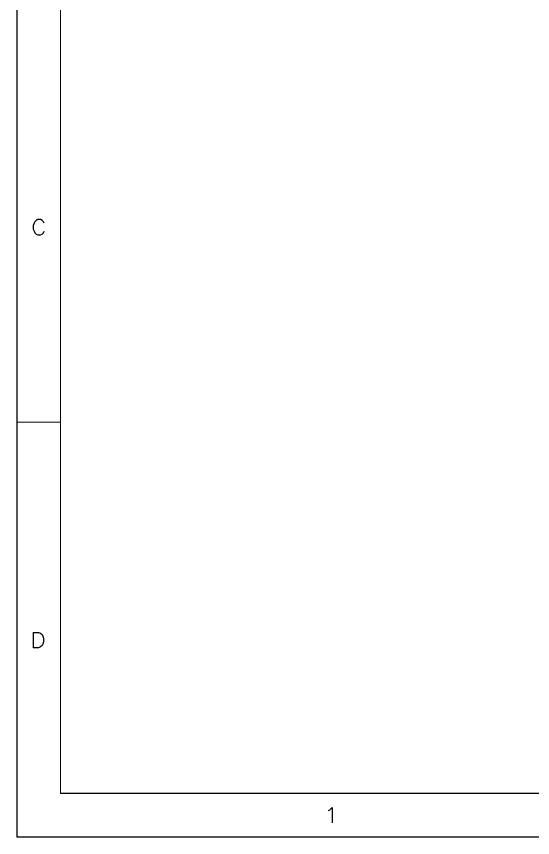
# Model space of a CAD drawing. Header units: millimetres. Extents: x 5 to 297, y 0 to 198.
# Drawn here: x 5 to 65.1, y 5 to 100.5 of the extents above; entities that cross this region are included whole.
import ezdxf

# ---------------------------------------------------------------- set-up
doc = ezdxf.new("R2010")
doc.units = ezdxf.units.MM
doc.layers.add('Mechanical16', color=56, linetype='Continuous')

msp = doc.modelspace()

# ---------------------------------------------------------------- linework, layer by layer
at = {"layer": 'Mechanical16'}
for p, q in [((7.07, 76.462), (6.985, 76.208)), ((7.154, 76.631), (7.07, 76.462)), ((7.324, 76.801), (7.154, 76.631)), ((7.493, 76.885), (7.324, 76.801)), ((7.831, 76.885), (7.493, 76.885)), ((8.001, 76.801), (7.831, 76.885)), ((8.17, 76.631), (8.001, 76.801)), ((8.255, 76.462), (8.17, 76.631)), ((6.985, 76.208), (6.985, 75.785)), ((6.985, 75.785), (7.07, 75.531)), ((7.07, 75.531), (7.154, 75.362)), ((8.17, 75.362), (8.255, 75.531)), ((7.154, 75.362), (7.324, 75.192)), ((7.324, 75.192), (7.493, 75.108)), ((7.493, 75.108), (7.831, 75.108)), ((7.831, 75.108), (8.001, 75.192)), ((8.001, 75.192), (8.17, 75.362)), ((6.985, 28.879), (6.985, 27.102)), ((6.985, 28.879), (7.578, 28.879)), ((7.578, 28.879), (7.831, 28.795)), ((7.831, 28.795), (8.001, 28.625)), ((8.001, 28.625), (8.085, 28.456)), ((8.085, 28.456), (8.17, 28.202)), ((8.17, 27.779), (8.085, 27.525)), ((8.17, 28.202), (8.17, 27.779)), ((7.578, 27.102), (6.985, 27.102)), ((7.831, 27.186), (7.578, 27.102)), ((8.001, 27.356), (7.831, 27.186)), ((8.085, 27.525), (8.001, 27.356)), ((41.326, 8.17), (41.495, 8.255)), ((41.495, 8.255), (41.749, 8.509)), ((41.749, 8.509), (41.749, 6.731))]:
    msp.add_line(p, q, dxfattribs=at)
at = {"layer": 'Mechanical16', "const_width": 0.127}
for points in [[(5.08, 5.08), (5.08, 198.12)], [(10.16, 10.16), (10.16, 193.04)], [(5.08, 53.34), (10.16, 53.34)], [(10.16, 10.16), (292.1, 10.16)], [(5.08, 5.08), (297.18, 5.08)]]:
    msp.add_lwpolyline(points, dxfattribs=at)
at = {"layer": 'Mechanical16', "const_width": 0.0635}
for points in [[(5.048, 53.34, 1), (5.112, 53.34, 1)], [(10.128, 53.34, 1), (10.192, 53.34, 1)], [(10.128, 10.16, 1), (10.192, 10.16, 1)], [(10.128, 10.16, 1), (10.192, 10.16, 1)], [(5.048, 5.08, 1), (5.112, 5.08, 1)], [(5.048, 5.08, 1), (5.112, 5.08, 1)]]:
    msp.add_lwpolyline(points, format="xyb", close=True, dxfattribs=at)

doc.saveas('drawing.dxf')
